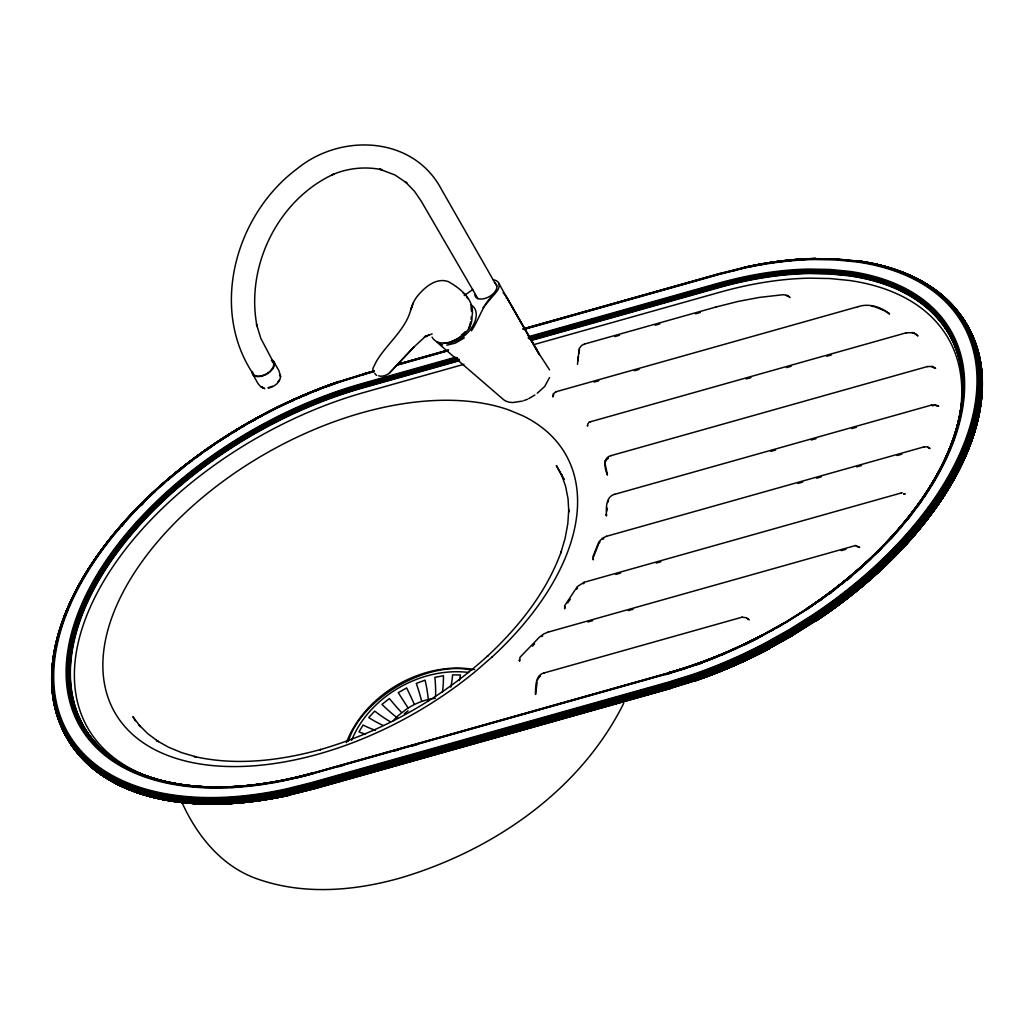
<?xml version="1.0" encoding="UTF-8"?>
<svg xmlns="http://www.w3.org/2000/svg" width="1034" height="1034" viewBox="0 0 1034 1034"><rect width="100%" height="100%" fill="white"/><g stroke="black" fill="none" stroke-linecap="round" stroke-linejoin="round"><path stroke-width="1.5" d="M552.893 396.746L553.759 394.587M535.612 694.421L537.111 682.259M606.26 514.738L606.325 514.053M577.877 360.788L578.433 356.42M578.807 353.512L579.505 349.479M611.236 455.58C602.305 457.519 604.722 468.738 607.397 474.774M605.161 462.999L605.497 461.616M614.752 494.278C605.485 496.604 606.105 508.547 606.519 515.966L606.131 514.842M607.798 502.472L608.509 500.314M606.868 511.106L607.41 508.172M519.546 659.692L519.456 660.713M587.726 425.556C586.808 428.257 587.635 421.096 590.634 421.691M450.191 341.996C461.151 338.131 472.616 329.639 471.995 316.663C475.226 300.118 461.177 288.951 448.381 281.649C436.645 277.293 425.181 286.832 418.098 295.297C414.544 299.408 412.256 304.358 410.834 309.58C405.677 329.717 386.845 343.727 376.337 361.461L372.847 368.543L373.274 371.633M346.39 742.658C364.847 693.917 423.345 660.493 474.684 669.58M351.638 740.292C369.474 696.102 421.523 666.684 468.583 672.449M605.045 461.293L605.407 460.195M411.933 306.71L410.873 309.825L413.186 303.052M537.434 680.126L538.081 678.718M593.322 557.287L598.027 545.513M549.519 377.565L544.711 386.47L537.215 393.256M469.035 328.618L469.707 327.132M493.205 279.813A14.386 8.298 -29.8 0 1 495.441 293.036C483.059 302.781 479.802 318.382 471.401 330.841M598.608 544.052L599.953 541.894M623.735 703.21C580.061 791.152 492.094 851.06 399.563 878.215C354.287 890.907 304.952 895.017 259.767 879.753C222.465 867.746 197.184 836.338 181.57 801.621M565.081 606.609L564.654 608.768L564.68 605.691L577.347 586.588L584.107 582.284M576.649 589.109L577.554 587.829M605.859 460.906L606.351 460.182M567.692 602.9L570.303 599.203M483.046 307.654L495.441 293.036M538.559 678.02L539.141 677.322M532.42 646.211L534.578 643.859M413.936 347.023L424.405 337.33M606.958 459.484L608.444 458.191M389.185 373.352L413.846 347.036L389.185 373.339A12.059 7.38 -39.7 0 1 378.599 375.807M539.8 676.65L540.549 676.016M404.346 713.731L408.107 710.785M472.784 289.494L464.214 295.608M534.862 394.988L528.801 398.594M541.829 636.505L542.669 635.923M602.848 539.27L603.701 538.727M784.728 622.701L806.546 608.936A295.698 170.442 -29.8 0 0 849.211 272.498L829.384 270.546L808.523 270.171A295.698 170.442 -29.8 0 0 717.997 284.363L528.439 337.756M784.909 623.024L806.585 609.427M694.551 680.941A313.573 180.756 -29.8 0 0 768.753 648.822L792.6 635.458L815.736 620.878A313.573 180.756 -29.8 0 0 965.368 322.867M464.318 337.911L455.283 343.159L446.688 345.175M784.677 622.558L762.226 635.122A294.561 169.796 -29.8 0 1 669.114 672.643A294.936 170.003 -29.8 0 0 762.226 635.122A295.297 170.222 -29.8 0 1 668.843 672.72M784.806 622.726L762.265 635.341A296.008 170.636 -29.8 0 1 668.662 673.005M770.782 631.231L773.484 629.719M776.185 628.207L781.601 625.182M429.679 334.732L424.431 336.761L432.16 333.879M583.266 583.719L584.107 583.396M523.721 400.636L527.573 399.227M556.189 391.705L553.216 393.812L552.815 396.668M584.611 344.012L581.547 345.524L579.221 348.561L577.489 364.343M544.13 672.927C535.379 674.866 535.806 686.046 535.418 692.845L535.496 694.383M606.57 536.271L602.447 538.184L598.841 541.958L593.089 556.279L593.322 559.846L593.038 558.657M363.722 373.933L338.738 381.714A311.829 179.748 -29.8 0 0 53.82 658.723A311.829 179.748 -29.8 0 0 286.974 789.821L311.247 783.733L667.718 683.332L692.185 675.706A311.829 179.748 -29.8 0 0 765.974 643.755L789.717 630.481L812.724 616.044A311.829 179.748 -29.8 0 0 857.716 261.253L836.803 259.185L814.805 258.797A311.829 179.748 -29.8 0 0 743.95 267.586M363.89 374.037L338.674 381.882A311.402 179.502 -29.8 0 0 54.143 658.516A311.402 179.502 -29.8 0 0 286.987 789.446L311.234 783.345L667.693 682.957L692.134 675.331A311.402 179.502 -29.8 0 0 765.819 643.432L789.524 630.171L812.504 615.76A311.402 179.502 -29.8 0 0 857.444 261.447L836.558 259.379L814.585 258.991A311.402 179.502 -29.8 0 0 743.821 267.767M339.488 381.856L364.058 374.192M364.239 374.386L338.622 382.347A310.536 178.998 -29.8 0 0 54.892 658.206A310.536 178.998 -29.8 0 0 287.077 788.761L311.273 782.686L667.693 682.311L692.082 674.698A310.536 178.998 -29.8 0 0 765.574 642.889L789.213 629.667L812.117 615.295A310.536 178.998 -29.8 0 0 856.928 261.977L836.105 259.922L814.197 259.521A310.536 178.998 -29.8 0 0 743.627 268.284L719.431 274.359M669.722 688.385L694.396 680.811A313.793 180.872 -29.8 0 0 768.65 648.667L792.483 635.29L815.632 620.659A313.858 180.924 -29.8 0 0 942.142 296.267M669.903 688.566L694.809 680.799A312.669 180.226 -29.8 0 0 768.792 648.77A313.69 180.821 -29.8 0 1 694.486 680.889M548.266 632.071L543.832 633.881L539.27 637.293L519.973 657.314L519.624 661.153L519.249 660.183M426.822 336.567L425.336 336.567M716.148 306.969L738.496 301.346L759.24 297.43L783.074 294.716L787.236 295.31L790.092 297.534M857.858 306.736C868.702 303.065 881.11 306.762 889.55 314.026L889.175 313.573M906.172 332.832L913.655 332.638L917.985 335.96L915.633 333.84L912.311 332.974M927.175 366.605L932.616 366.411L935.615 368.44L931.854 366.902M931.363 405.108L935.124 404.708L938.626 406.259M923.892 446.908L927.563 446.778L930.018 448.549L927.744 447.386M901.325 492.947L902.1 492.753M855.402 545.577L859.668 547.451L856.772 546.262M741.947 617.22L746.341 617.725L749.198 619.935M363.425 373.894L374.282 370.844L363.205 374.075M399.085 363.852L445.576 350.759M523.075 328.928L719.935 273.493M397.302 364.472L448.446 350.074M522.946 328.993L720.246 273.519M363.115 374.256L373.959 371.193M397.211 364.653L448.355 350.242M523.553 329.058L720.427 273.622M365.609 373.752L371.813 372.007M398.168 364.575L444.672 351.482M523.734 329.213L720.608 273.764M363.012 374.735L373.856 371.684M397.108 365.144L448.239 350.733M524.173 329.355L720.788 273.971M455.399 357.286L362.159 383.549A296.965 171.179 -29.8 0 0 67.236 654.729A296.965 171.179 -29.8 0 0 312.669 773.716L669.786 673.147M528.439 336.722L718.035 283.316A296.848 171.114 -29.8 0 1 808.911 269.073L829.875 269.447L849.793 271.412A296.991 171.192 -29.8 0 1 806.934 609.323L785.026 623.075L762.42 635.716A296.848 171.114 -29.8 0 1 668.559 673.496M456.938 357.506L362.146 384.209A296.099 170.675 -29.8 0 0 68.076 654.587A296.099 170.675 -29.8 0 0 312.811 773.225L669.425 672.785A294.044 169.498 -29.8 0 0 762.42 635.367L784.806 622.843L806.649 609.013A296.112 170.688 -29.8 0 0 849.379 272.11L829.514 270.145L808.627 269.771M528.413 337.381L717.997 283.988M456.963 357.88L362.184 384.583A295.685 170.442 -29.8 0 0 68.502 654.587A295.685 170.442 -29.8 0 0 312.914 773.044L669.269 672.682A294.276 169.628 -29.8 0 0 762.329 635.238A295.608 170.403 -29.8 0 1 668.739 672.837M457.015 358.281L362.236 384.971A295.285 170.209 -29.8 0 0 68.942 654.625A295.285 170.209 -29.8 0 0 313.031 772.915A294.923 170.003 -29.8 0 1 69.381 654.703A294.923 170.003 -29.8 0 1 362.314 385.398L457.08 358.695M528.49 338.157L718.048 284.764A295.233 170.183 -29.8 0 1 808.446 270.585L829.281 270.96L849.082 272.911A295.297 170.222 -29.8 0 1 806.468 608.897M528.555 338.57L718.113 285.177A294.936 170.003 -29.8 0 1 808.407 271.024L829.216 271.399L848.992 273.351A294.936 170.003 -29.8 0 1 806.43 608.91A294.6 169.809 -29.8 0 0 848.927 273.79L829.178 271.839L808.381 271.464A294.561 169.796 -29.8 0 0 718.191 285.604L530.196 338.557M457.183 359.121L362.404 385.811A294.587 169.809 -29.8 0 0 69.795 654.832A294.587 169.809 -29.8 0 0 313.328 772.837M458.85 359.108L362.52 386.238A294.302 169.641 -29.8 0 0 70.196 654.987A294.302 169.641 -29.8 0 0 313.483 772.889M530.313 338.984L718.294 286.043M458.98 359.535L362.663 386.664A294.057 169.498 -29.8 0 0 70.57 655.181A294.057 169.498 -29.8 0 0 313.664 772.98M530.442 339.398L718.423 286.457A294.044 169.498 -29.8 0 1 808.459 272.356L829.216 272.705L848.927 274.656A294.057 169.511 -29.8 0 1 884.264 544.918M459.122 359.935L362.805 387.065A293.863 169.395 -29.8 0 0 77.744 625.182A293.863 169.395 -29.8 0 0 234.563 786.848M530.584 339.811L718.565 286.87A293.85 169.382 -29.8 0 1 808.549 272.756L829.281 273.131L848.992 275.083A293.863 169.395 -29.8 0 1 953.18 439.256M459.29 360.336L362.973 387.453A293.721 169.305 -29.8 0 0 86.649 603.171A293.721 169.305 -29.8 0 0 183.664 785.129M530.739 340.199L718.72 287.258A293.721 169.305 -29.8 0 1 808.666 273.157L829.384 273.532L849.082 275.471A293.721 169.305 -29.8 0 1 953.232 439.579M459.458 360.698L363.141 387.815A293.63 169.266 -29.8 0 0 101.655 575.602A293.63 169.266 -29.8 0 0 131.072 769.645M530.92 340.574L718.889 287.633A293.63 169.266 -29.8 0 1 808.808 273.519L829.526 273.894L849.211 275.845A293.63 169.266 -29.8 0 1 953.335 439.889M463.904 364.317L364.511 392.313A290.916 167.689 -29.8 0 0 95.451 596.23A290.916 167.689 -29.8 0 0 166.926 782.337M533.79 344.632L720.155 292.157A291.006 167.754 -29.8 0 1 809.286 278.159L829.824 278.534L849.328 280.46A290.903 167.676 -29.8 0 1 952.469 442.979M584.404 344.063L716.381 306.904M614.894 336.554L619.547 335.249M655.207 325.206L659.86 323.888M695.533 313.845L700.186 312.539M555.995 391.757L858.078 306.671M594.162 382.089L598.802 380.771M634.424 370.741L639.064 369.435M590.44 421.756L906.404 332.754M746.264 378.935L750.904 377.63M786.512 367.6L791.152 366.294M826.761 356.265L831.401 354.959M611.042 455.632L927.408 366.54M614.558 494.342L931.608 405.044M770.912 451.367L775.578 450.061M811.302 439.993L815.968 438.687M851.693 428.619L856.359 427.313M606.363 536.336L924.137 446.843M797.951 483.447L802.604 482.141M816.55 478.212L821.19 476.907M856.824 466.864L861.477 465.558M897.111 455.516L901.764 454.21M583.9 582.349L901.558 492.882M615.915 574.413L620.555 573.094M656.176 563.065L660.829 561.759M548.059 632.136L855.751 545.474M587.945 621.977L592.611 620.659M628.349 610.59L633.015 609.284M841.237 550.631L845.902 549.325M543.923 672.992L742.283 617.13M315.37 772.708L330.647 768.404M333.698 767.551L390.219 751.628M391.744 751.201L669.605 672.94M338.648 766.711L343.236 765.418M393.67 751.214L398.323 749.909M412.295 745.966L416.948 744.661M665.301 674.711L669.967 673.393M313.173 788.8L670.342 688.205M313.263 788.903L670.291 688.45M313.522 789.045L670.187 688.592M719.793 273.558L744.428 267.367A312.927 180.381 -29.8 0 1 815.529 258.539M719.574 273.855L744.79 267.496M722.133 273.39L744.984 267.651M731.465 271.296L736.04 270.145M313.845 788.606L288.783 794.926A313.858 180.924 -29.8 0 1 55.668 707.863M932.474 405.871L933.482 405.638M522.428 401.102L512.825 402.536A25.695 14.812 -29.8 0 1 503.209 399.344L437.007 342.241L442.668 344.981M837.876 258.965L815.038 258.655A312.229 179.981 -29.8 0 0 744.092 267.457M935.421 405.444L938.471 406.272M837.062 259.056L859.164 261.137A313.47 180.692 -29.8 0 1 813.926 617.776L790.803 632.291L766.944 645.643A313.47 180.692 -29.8 0 1 692.767 677.748L668.197 685.413L311.661 785.827L287.297 791.954A313.47 180.692 -29.8 0 1 64.625 732.847A313.47 180.692 -29.8 0 1 136.436 509.012M871.597 306.219L874.299 306.697M786.241 295.582L789.459 296.848M875.552 307.046L883.902 310.458M506.143 297.986L507.061 298.115L498.853 283.329M885.052 311.105L889.111 313.483M747.143 618.435L748.564 619.25M463.206 293.165L466.153 295.207M503.106 292.687L506.453 296.706L539.399 354.765L507.061 298.115L540.136 355.399L549.545 369.862M271.464 360.388L273.92 363.865L273.144 367.303L270.081 371.271A11.723 6.76 -29.8 0 1 258.939 376.208A11.723 6.76 -29.8 0 1 252.542 372.02M261.072 386.806L264.769 388.603C258.229 387.285 256.212 379.336 252.878 374.579M466.476 296.874L468.027 298.761M792.626 635.471L768.585 648.564A313.858 180.924 -29.8 0 1 694.318 680.708M477.966 298.736L421.303 201.294L414.492 191.277L405.238 181.725L406.969 183.121L394.872 174.927L379.633 169.188L381.817 169.679C364.937 166.28 347.45 168.064 331.694 175.017L333.969 174.022C277.952 199.601 245.252 266.423 257.078 326.46L256.471 324.146L260.775 338.26L273.054 361.59M253.408 374.282C208.971 308.533 235.92 214.206 297.12 168.788C340.613 133.024 413.044 135.674 441.363 189.222L496.759 286.082M564.331 479.479L556.357 465.546L562.186 476.48L561.372 474.322L565.546 486.135L568.041 498.737L568.816 512.037L568.739 509.84L567.808 523.786L565.146 538.197L560.803 552.996L561.41 551.161C546.676 592.107 518.835 626.927 487.298 656.306L487.906 655.724C439.98 699.242 382.076 731.788 319.855 749.74L320.734 749.482C279.826 760.714 236.14 766 194.327 756.513L196.253 756.927L181.751 752.674L168.464 747.168L156.509 740.447L158.383 741.636L147.888 733.778L138.879 724.821L140.327 726.605L132.895 716.64L135.286 720.814M273.545 361.254L278.741 370.314L280.847 376.738M607.385 474.8L604.993 463.103M470.987 306.697L471.517 311.505M952.715 441.053A293.721 169.305 -29.8 0 1 923.595 497.38M921.837 499.952A293.721 169.305 -29.8 0 1 917.287 506.376M913.5 511.481A293.721 169.305 -29.8 0 1 905.086 522.157M902.165 525.686A293.721 169.305 -29.8 0 1 897.137 531.541M894.035 535.043A293.721 169.305 -29.8 0 1 888.736 540.821M881.046 548.834A293.721 169.305 -29.8 0 1 877.659 552.234M870.706 558.967A293.721 169.305 -29.8 0 1 855.622 572.616M852.081 575.628A293.721 169.305 -29.8 0 1 847.311 579.622M844.907 581.599A293.721 169.305 -29.8 0 1 842.477 583.551M836.312 588.411A293.721 169.305 -29.8 0 1 828.79 594.136M822.405 598.802A293.721 169.305 -29.8 0 1 818.527 601.568M810.669 606.997A293.721 169.305 -29.8 0 1 808.032 608.78M758.426 637.978A293.721 169.305 -29.8 0 1 744.118 645.061M725.299 653.527A293.721 169.305 -29.8 0 1 720.931 655.362M715.101 657.727A293.721 169.305 -29.8 0 1 704.878 661.67M701.944 662.755A293.721 169.305 -29.8 0 1 694.628 665.353M685.852 668.287A293.721 169.305 -29.8 0 1 678.537 670.575M675.616 671.454A293.721 169.305 -29.8 0 1 671.234 672.733M952.663 440.73A293.863 169.395 -29.8 0 1 886.5 542.863M882.092 547.438A293.863 169.395 -29.8 0 1 874.118 555.348M871.791 557.597A293.863 169.395 -29.8 0 1 855.532 572.358M853.179 574.374A293.863 169.395 -29.8 0 1 847.221 579.376M844.804 581.341A293.863 169.395 -29.8 0 1 828.673 593.891M826.14 595.778A293.863 169.395 -29.8 0 1 818.411 601.336M815.813 603.158A293.863 169.395 -29.8 0 1 807.916 608.535M762.536 635.548A293.863 169.395 -29.8 0 1 743.963 644.841M736.764 648.202A293.863 169.395 -29.8 0 1 732.421 650.153M729.513 651.433A293.863 169.395 -29.8 0 1 716.407 656.939M714.946 657.521A293.863 169.395 -29.8 0 1 671.053 672.527M718.294 286.069A294.276 169.628 -29.8 0 1 808.407 271.942L829.178 272.278L848.914 274.23A294.302 169.641 -29.8 0 1 807.774 608.186M717.984 284.117A296.008 170.636 -29.8 0 1 808.601 269.913M858 261.124A312.229 179.981 -29.8 0 1 812.957 616.354L789.924 630.818L766.155 644.104A312.229 179.981 -29.8 0 1 692.263 676.094L667.77 683.732L311.286 784.134L286.987 790.234A312.229 179.981 -29.8 0 1 53.535 658.968A312.229 179.981 -29.8 0 1 338.816 381.598M858.298 261.033A312.591 180.187 -29.8 0 1 813.189 616.691L790.131 631.167L766.336 644.479A312.591 180.187 -29.8 0 1 692.366 676.495L667.848 684.146L311.35 784.548L287.025 790.661A312.591 180.187 -29.8 0 1 53.303 659.227A312.591 180.187 -29.8 0 1 338.919 381.546A312.927 180.381 -29.8 0 0 53.109 659.524A312.927 180.381 -29.8 0 0 287.09 791.088L311.428 784.974L667.951 684.573L692.483 676.921A312.927 180.381 -29.8 0 0 766.53 644.867L790.351 631.528L813.435 617.052A312.927 180.381 -29.8 0 0 858.595 261.007M744.247 267.379A312.591 180.187 -29.8 0 1 815.283 258.565M858.879 261.046A313.224 180.549 -29.8 0 1 813.693 617.414L790.583 631.916L766.737 645.255A313.224 180.549 -29.8 0 1 692.612 677.335L668.067 684.999L311.531 785.401L287.181 791.527A313.224 180.549 -29.8 0 1 64.69 732.46A313.224 180.549 -29.8 0 1 136.436 508.806M744.609 267.405A313.224 180.549 -29.8 0 1 815.774 258.565M746.328 267.16A313.47 180.692 -29.8 0 1 816.02 258.655M859.422 261.279A313.664 180.808 -29.8 0 1 814.172 618.151L791.023 632.666L767.15 646.03A313.664 180.808 -29.8 0 1 692.922 678.162L668.352 685.826L311.803 786.241L287.426 792.367A313.664 180.808 -29.8 0 1 64.625 733.222A313.664 180.808 -29.8 0 1 136.462 509.245M746.522 267.315A313.664 180.808 -29.8 0 1 766.362 263.528M769.374 263.037A313.664 180.808 -29.8 0 1 791.63 260.232M793.194 260.077A313.664 180.808 -29.8 0 1 808.666 259.043M811.716 258.927A313.664 180.808 -29.8 0 1 816.253 258.797M859.668 261.473A313.806 180.885 -29.8 0 1 814.391 618.513L791.243 633.041L767.357 646.405A313.806 180.885 -29.8 0 1 693.09 678.55L668.507 686.214L311.958 786.628L287.568 792.755A313.806 180.885 -29.8 0 1 56.301 642.553M748.254 267.186A313.806 180.885 -29.8 0 1 751.317 266.539M758.969 265.053A313.806 180.885 -29.8 0 1 762.006 264.497M769.58 263.243A313.806 180.885 -29.8 0 1 774.401 262.52M779.197 261.861A313.806 180.885 -29.8 0 1 783.966 261.266M787.12 260.904A313.806 180.885 -29.8 0 1 791.85 260.426M798.093 259.883A313.806 180.885 -29.8 0 1 808.885 259.237M915.103 278.12A313.922 180.95 -29.8 0 1 814.792 619.185L791.63 633.713L767.732 647.077A313.922 180.95 -29.8 0 1 693.452 679.235L668.856 686.912L312.307 787.326L287.904 793.453A313.922 180.95 -29.8 0 1 52.049 675.977M869.387 263.541A313.922 180.95 -29.8 0 1 872.425 264.122M879.882 265.764A313.922 180.95 -29.8 0 1 898.262 271.141M899.722 271.671A313.922 180.95 -29.8 0 1 913.759 277.487M944.301 297.844A313.922 180.95 -29.8 0 1 815.477 620.374L792.315 634.915L768.417 648.279A313.922 180.95 -29.8 0 1 694.137 680.437L669.541 688.114L312.992 788.528L288.589 794.655A313.922 180.95 -29.8 0 1 54.569 703.198M934.762 290.425A313.922 180.95 -29.8 0 1 939.66 294.044M963.675 319.842A313.793 180.872 -29.8 0 1 815.697 620.788M942.168 296.461A313.793 180.872 -29.8 0 1 961.853 317.244M963.662 320.036A313.69 180.821 -29.8 0 1 815.736 620.878M942.181 296.655A313.69 180.821 -29.8 0 1 961.853 317.438M951.551 305.444A313.573 180.756 -29.8 0 1 955.894 310.161M956.928 311.376A313.573 180.756 -29.8 0 1 961.827 317.632M965.226 323.254A313.25 180.575 -29.8 0 1 981.822 375.756M981.99 378.832A313.25 180.575 -29.8 0 1 815.774 621.033A312.669 180.226 -29.8 0 0 971.133 441.376M768.818 648.887A313.25 180.575 -29.8 0 1 694.68 680.967A313.069 180.459 -29.8 0 0 768.818 648.874A312.875 180.355 -29.8 0 1 694.77 680.889M951.422 305.844A313.25 180.575 -29.8 0 1 953.632 308.184M956.799 311.764A313.25 180.575 -29.8 0 1 960.741 316.74M972.529 337.33A313.069 180.459 -29.8 0 1 976.458 347.721M978.901 356.601A313.069 180.459 -29.8 0 1 981.705 375.898M981.964 382.076A313.069 180.459 -29.8 0 1 981.925 388.357M981.796 391.537A313.069 180.459 -29.8 0 1 980.788 402.821M977.789 419.52A313.069 180.459 -29.8 0 0 980.594 404.32A312.875 180.355 -29.8 0 1 815.71 621.033A313.069 180.459 -29.8 0 0 977.427 421.058M967.553 327.481A313.069 180.459 -29.8 0 1 969.078 330.234M972.387 337.485A312.875 180.355 -29.8 0 1 976.329 347.876M978.771 356.756A312.875 180.355 -29.8 0 1 979.392 359.638M979.948 362.559A312.875 180.355 -29.8 0 1 980.439 365.506M980.852 368.479A312.875 180.355 -29.8 0 1 981.563 376.04M981.654 391.653A312.875 180.355 -29.8 0 1 980.839 401.321M972.231 337.64A312.669 180.226 -29.8 0 1 976.161 348.019M980.865 370.094A312.669 180.226 -29.8 0 1 981.408 376.156M981.486 391.77A312.669 180.226 -29.8 0 1 980.865 399.809M980.49 403.053A312.669 180.226 -29.8 0 1 979.082 412.088M978.487 415.125A312.669 180.226 -29.8 0 1 971.637 439.928M976.419 422.803A312.229 179.981 -29.8 0 1 972.723 435.702M970.241 442.927A312.229 179.981 -29.8 0 1 964.347 457.545M963.701 459.006A312.229 179.981 -29.8 0 1 954.072 478.173M953.309 479.543A312.229 179.981 -29.8 0 1 940.811 499.926M939.092 502.485A312.229 179.981 -29.8 0 1 913.81 535.315M910.76 538.804A312.229 179.981 -29.8 0 1 815.516 620.827M768.714 648.589A312.229 179.981 -29.8 0 1 719.703 671.312M718.242 671.893A312.229 179.981 -29.8 0 1 694.835 680.566M952.818 441.363A293.63 169.266 -29.8 0 1 948.165 453.267M946.2 457.739A293.63 169.266 -29.8 0 1 942.258 466.05M936.442 477.049A293.63 169.266 -29.8 0 1 934.982 479.634M933.469 482.219A293.63 169.266 -29.8 0 1 931.931 484.804M930.354 487.376A293.63 169.266 -29.8 0 1 928.752 489.961M926.27 493.825A293.63 169.266 -29.8 0 1 924.564 496.398M921.94 500.249A293.63 169.266 -29.8 0 1 918.321 505.393M910.876 515.346A293.63 169.266 -29.8 0 1 908.072 518.9M902.268 525.983A293.63 169.266 -29.8 0 1 900.291 528.335M894.151 535.328A293.63 169.266 -29.8 0 1 890.998 538.804M851.034 576.92A293.63 169.266 -29.8 0 1 847.441 579.893M831.439 592.521A293.63 169.266 -29.8 0 1 828.919 594.408M702.125 663.001A293.63 169.266 -29.8 0 1 697.73 664.578M137.548 507.668A313.224 180.549 -29.8 0 1 174.785 473.546M176 472.551A313.224 180.549 -29.8 0 1 218.096 441.518M219.428 440.626A313.224 180.549 -29.8 0 1 339.165 381.585M139.784 505.587A313.47 180.692 -29.8 0 1 165.285 481.779M167.65 479.75A313.47 180.692 -29.8 0 1 174.811 473.727M176.026 472.732A313.47 180.692 -29.8 0 1 218.148 441.66M219.492 440.781A313.47 180.692 -29.8 0 1 239.901 427.973M241.284 427.158A313.47 180.692 -29.8 0 1 263.722 414.556M265.143 413.807A313.47 180.692 -29.8 0 1 339.32 381.688M140.947 504.695A313.664 180.808 -29.8 0 1 154.971 491.253M160.684 486.083A313.664 180.808 -29.8 0 1 165.337 481.999M167.702 479.957A313.664 180.808 -29.8 0 1 173.66 474.942M176.077 472.952A313.664 180.808 -29.8 0 1 192.208 460.285M196.008 457.429A313.664 180.808 -29.8 0 1 202.444 452.75M205.042 450.902A313.664 180.808 -29.8 0 1 218.239 441.867M219.57 440.975A313.664 180.808 -29.8 0 1 240.004 428.166M241.374 427.339A313.664 180.808 -29.8 0 1 245.549 424.896M248.328 423.294A313.664 180.808 -29.8 0 1 263.838 414.737M265.26 413.988A313.664 180.808 -29.8 0 1 272.394 410.291M279.581 406.711A313.664 180.808 -29.8 0 1 294.044 399.899M296.952 398.581A313.664 180.808 -29.8 0 1 313.031 391.744M314.491 391.149A313.664 180.808 -29.8 0 1 338.015 382.36M56.65 641.132A313.806 180.885 -29.8 0 1 61.316 625.26M61.807 623.812A313.806 180.885 -29.8 0 1 79.101 585.477M79.864 584.094A313.806 180.885 -29.8 0 1 83.844 577.205M85.512 574.439A313.806 180.885 -29.8 0 1 88.084 570.303M90.734 566.18A313.806 180.885 -29.8 0 1 94.159 561.048M95.929 558.476A313.806 180.885 -29.8 0 1 101.41 550.799M104.266 546.986A313.806 180.885 -29.8 0 1 108.854 541.028M110.741 538.662A313.806 180.885 -29.8 0 1 112.667 536.284M114.606 533.932A313.806 180.885 -29.8 0 1 135.441 510.654M141.038 504.954A313.806 180.885 -29.8 0 1 155.061 491.512M160.774 486.342A313.806 180.885 -29.8 0 1 164.264 483.266M167.792 480.215A313.806 180.885 -29.8 0 1 172.562 476.183M176.181 473.197A313.806 180.885 -29.8 0 1 183.535 467.29M189.778 462.444A313.806 180.885 -29.8 0 1 192.311 460.518M196.124 457.674A313.806 180.885 -29.8 0 1 199.963 454.857M205.159 451.134A313.806 180.885 -29.8 0 1 211.712 446.572M219.686 441.208A313.806 180.885 -29.8 0 1 222.375 439.45M225.076 437.705A313.806 180.885 -29.8 0 1 229.147 435.12M233.245 432.561A313.806 180.885 -29.8 0 1 237.368 430.054M241.504 427.572A313.806 180.885 -29.8 0 1 244.282 425.93M252.671 421.122A313.806 180.885 -29.8 0 1 255.488 419.558M259.715 417.232A313.806 180.885 -29.8 0 1 262.558 415.707M291.291 401.438A313.806 180.885 -29.8 0 1 294.199 400.106M298.567 398.155A313.806 180.885 -29.8 0 1 301.489 396.875M304.41 395.621A313.806 180.885 -29.8 0 1 308.791 393.76M314.659 391.369A313.806 180.885 -29.8 0 1 319.054 389.611M326.408 386.806A313.806 180.885 -29.8 0 1 338.183 382.567M52.256 671.195A313.922 180.95 -29.8 0 1 53.186 661.476M53.587 658.464A313.922 180.95 -29.8 0 1 54.065 655.44M54.595 652.402A313.922 180.95 -29.8 0 1 56.185 644.738M56.896 641.765A313.922 180.95 -29.8 0 1 61.562 625.906M62.066 624.446A313.922 180.95 -29.8 0 1 63.643 620.064M64.754 617.143A313.922 180.95 -29.8 0 1 67.74 609.789M121.883 526.306A313.922 180.95 -29.8 0 1 123.938 523.967M141.322 505.548A313.922 180.95 -29.8 0 1 143.597 503.287M54.078 700.238A313.922 180.95 -29.8 0 1 53.665 697.265M52.941 689.665A313.922 180.95 -29.8 0 1 52.786 686.589M55.073 704.955A313.858 180.924 -29.8 0 1 54.544 702.008M57.645 715.257A313.793 180.872 -29.8 0 0 288.874 795.03L313.78 788.852L289.068 795.146A313.573 180.756 -29.8 0 1 62.88 728.918M288.977 795.094A313.69 180.821 -29.8 0 1 57.814 715.36M59.442 720.026A313.573 180.756 -29.8 0 1 58.007 715.438M171.489 783.41A290.916 167.689 -29.8 0 1 168.529 782.725M234.989 787.288A293.63 169.266 -29.8 0 1 230.375 787.52M206.697 787.481A293.63 169.266 -29.8 0 1 198.942 787.016M194.353 786.615A293.63 169.266 -29.8 0 1 188.33 785.969M183.884 785.375A293.63 169.266 -29.8 0 1 180.717 784.896M177.577 784.379A293.63 169.266 -29.8 0 1 132.43 770.317M314.026 773.342A293.721 169.305 -29.8 0 1 295.44 778.124M283.161 780.773A293.721 169.305 -29.8 0 1 280.111 781.368M277.06 781.937A293.721 169.305 -29.8 0 1 274.036 782.479M264.769 783.966A293.721 169.305 -29.8 0 1 261.55 784.431M256.755 785.064A293.721 169.305 -29.8 0 1 253.576 785.439M248.832 785.943A293.721 169.305 -29.8 0 1 245.678 786.254M234.783 787.042A293.721 169.305 -29.8 0 1 225.606 787.417M220.837 787.494A293.721 169.305 -29.8 0 1 198.722 786.771M195.659 786.512A293.721 169.305 -29.8 0 1 188.11 785.724M313.845 773.135A293.863 169.395 -29.8 0 1 273.829 782.286M270.805 782.79A293.863 169.395 -29.8 0 1 267.78 783.281M264.562 783.772A293.863 169.395 -29.8 0 1 259.741 784.444M256.548 784.858A293.863 169.395 -29.8 0 1 251.779 785.413M248.612 785.75A293.863 169.395 -29.8 0 1 239.216 786.551M68.05 738.832A313.418 180.666 -29.8 0 0 289.158 795.172A313.25 180.575 -29.8 0 1 69.045 740.215M64.392 731.839A313.418 180.666 -29.8 0 1 63.074 728.97M77.317 751.899A313.069 180.459 -29.8 0 0 289.326 795.12A312.875 180.355 -29.8 0 1 218.303 803.883M73.53 746.832A313.069 180.459 -29.8 0 1 69.252 740.202M215.085 803.922A312.875 180.355 -29.8 0 1 101.5 774.285M97.816 771.597A312.875 180.355 -29.8 0 1 94.275 768.818M92 766.892A312.875 180.355 -29.8 0 1 83.793 759.085M289.455 794.965A312.669 180.226 -29.8 0 1 236.747 802.888M233.645 803.121A312.669 180.226 -29.8 0 1 218.407 803.78M215.201 803.832A312.669 180.226 -29.8 0 1 191.755 803.082M188.731 802.836A312.669 180.226 -29.8 0 1 181.247 802.074M178.3 801.712A312.669 180.226 -29.8 0 1 157.129 797.925M155.669 797.576A312.669 180.226 -29.8 0 1 138.827 792.729M137.354 792.225A312.669 180.226 -29.8 0 1 114.903 782.363M112.15 780.825A312.669 180.226 -29.8 0 1 101.694 774.207M98.01 771.532A312.669 180.226 -29.8 0 1 94.469 768.74M89.751 764.656A312.669 180.226 -29.8 0 1 85.111 760.171M289.559 794.707A312.229 179.981 -29.8 0 1 275.832 797.485M272.808 798.041A312.229 179.981 -29.8 0 1 265.273 799.295M260.478 800.019A312.229 179.981 -29.8 0 1 255.708 800.665M252.542 801.066A312.229 179.981 -29.8 0 1 247.824 801.609M244.683 801.945A312.229 179.981 -29.8 0 1 236.915 802.63M229.212 803.121A312.229 179.981 -29.8 0 1 218.601 803.508M215.395 803.56A312.229 179.981 -29.8 0 1 196.576 803.121M188.963 802.565A312.229 179.981 -29.8 0 1 184.466 802.138M178.546 801.44A312.229 179.981 -29.8 0 1 175.638 801.053M166.384 799.528A312.229 179.981 -29.8 0 1 163.359 798.946M160.373 798.326A312.229 179.981 -29.8 0 1 157.414 797.666M151.248 796.141A312.229 179.981 -29.8 0 1 146.621 794.849M137.664 791.966A312.229 179.981 -29.8 0 1 131.913 789.834M127.699 788.115A312.229 179.981 -29.8 0 1 123.602 786.292M882.054 547.193A294.057 169.511 -29.8 0 1 855.48 572.138M853.115 574.154A294.057 169.511 -29.8 0 1 847.156 579.156M844.752 581.134A294.057 169.511 -29.8 0 1 828.609 593.684M826.063 595.571A294.057 169.511 -29.8 0 1 807.825 608.341M348.342 741.352A83.353 48.055 -29.8 0 1 471.84 670.2M393.295 720.711A41.257 23.782 -29.8 0 1 398.271 715.541L406.595 709.053A41.257 23.782 -29.8 0 1 435.43 698.312M435.521 696.321A61.29 22.916 76.7 0 0 434.836 677.373L443.431 675.719A61.303 28.254 81.7 0 1 442.462 692.056M459.277 680.656A61.303 37.999 -85.9 0 0 460.427 674.969L452.621 674.866A61.29 33.657 87.8 0 1 450.798 687.145M397.922 718.281A61.29 15.277 49.7 0 1 381.973 704.387L389.391 698.557A61.303 9.267 54 0 0 401.347 712.258M383.019 725.377A61.29 26.91 40 0 1 368.737 717.596L374.709 711.069A61.303 21.481 44.9 0 0 390.296 721.667M408.016 707.812A61.29 2.417 58.6 0 1 398.271 692.651L406.659 687.933A61.303 3.787 62.7 0 1 414.324 704.257M365.493 734.192A61.29 36.927 28 0 1 358.979 731.852L363.076 725.054A61.303 32.468 34.1 0 0 375.445 730.314M421.575 700.884A61.29 10.611 67.3 0 0 416.301 683.435L425.09 680.139A61.303 16.583 71.6 0 1 428.438 701.117M279.296 379.801A10.573 6.101 -29.8 0 1 277.655 382.231M272.304 386.238A10.573 6.101 -29.8 0 1 268.116 387.634M271.877 359.948A12.33 7.109 -29.8 0 1 267.315 373.752A12.33 7.109 -29.8 0 1 251.96 372.188M279.516 374.98A10.676 6.152 -29.8 0 1 278.056 382.502A10.676 6.152 -29.8 0 1 268.31 388.086M263.063 387.66A10.676 6.152 -29.8 0 1 261.615 386.535M494.381 282.734A12.098 6.967 -29.8 0 1 489.896 296.254A12.098 6.967 -29.8 0 1 474.839 294.729M376.712 375.381A12.822 7.923 -39.8 0 1 374.76 373.235M461.086 336.373A26.91 16.764 -42.9 0 1 432.083 337.149M471.362 316.637A28.939 18.586 -75.3 0 1 471.039 319.26M470.56 321.884A28.939 18.586 -75.3 0 1 469.113 327.08M465.313 331.63A25.617 15.962 -42.9 0 1 461.332 335.119M470.586 304.733A24.131 15.032 -42.9 0 1 471.375 328.192A24.131 15.032 -42.9 0 1 444.245 342.861M923.039 345.653L923.039 345.653M492.068 656.991L475.588 671.337A259.754 149.723 -29.8 0 1 153.446 748.939A259.754 149.723 -29.8 0 1 183.147 514.751A259.754 149.723 -29.8 0 1 508.741 409.916L522.674 415.694A259.754 149.723 -29.8 0 1 492.068 656.991M903.819 493.929L904.97 493.903L903.819 493.929"/></g></svg>
